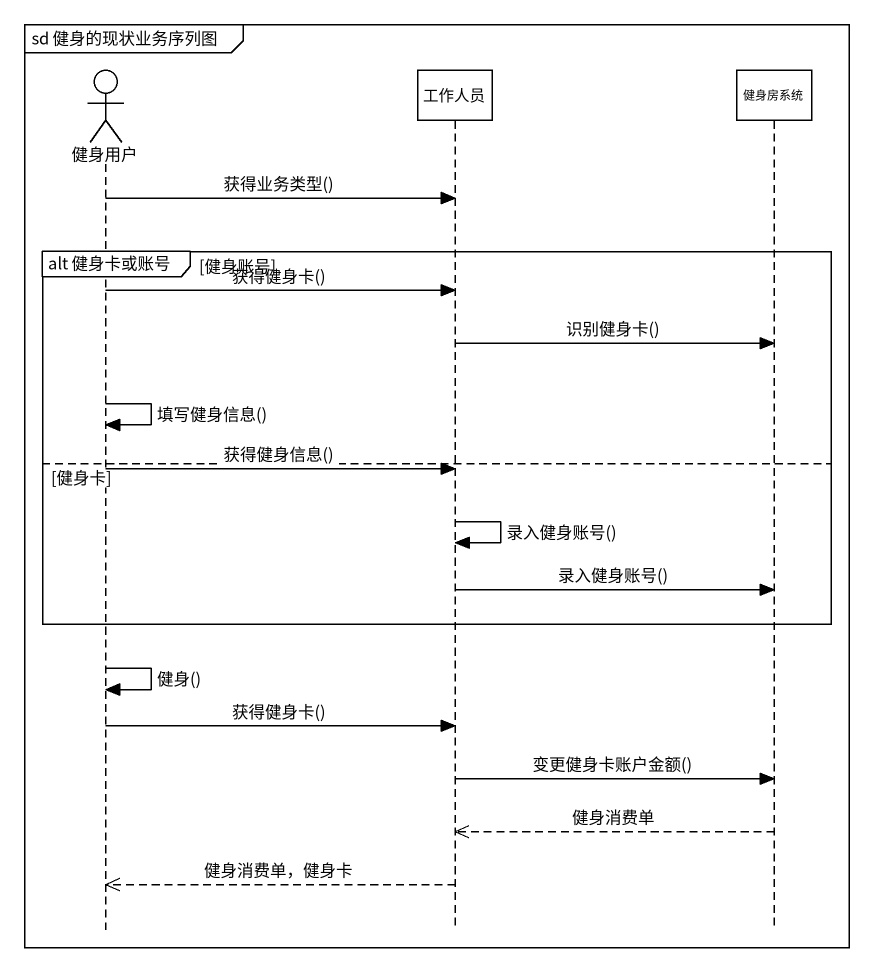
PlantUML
@startuml
mainframe sd 健身的现状业务序列图
hide footbox
actor 健身用户
participant 工作人员
participant 健身房系统

健身用户 -> 工作人员 : 获得业务类型()
group alt 健身卡或账号 [健身账号]
  健身用户 -> 工作人员 : 获得健身卡()
  工作人员 -> 健身房系统 : 识别健身卡()
  健身用户 -> 健身用户 : 填写健身信息()
else 健身卡
  健身用户 -> 工作人员 : 获得健身信息()
  工作人员 -> 工作人员 : 录入健身账号()
  工作人员 -> 健身房系统 : 录入健身账号()
end
健身用户 -> 健身用户 : 健身()
健身用户 -> 工作人员 : 获得健身卡()
工作人员 -> 健身房系统 : 变更健身卡账户金额()
健身房系统 -->> 工作人员 : 健身消费单
工作人员 -->> 健身用户 : 健身消费单，健身卡
@enduml
